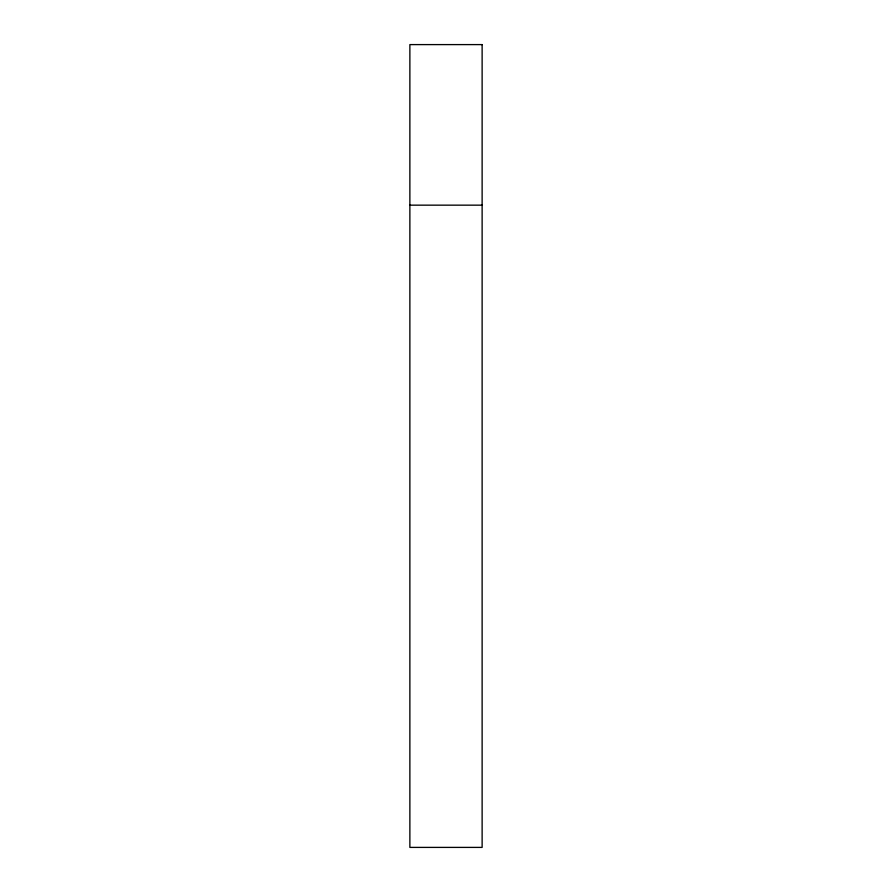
<?xml version="1.0" encoding="UTF-8"?>
<svg xmlns="http://www.w3.org/2000/svg" width="892" height="892" viewBox="0 0 892 892"><rect width="100%" height="100%" fill="white"/><g stroke="black" fill="none" stroke-linecap="round" stroke-linejoin="round"><path stroke-width="1.34" d="M409.874 205.16L482.126 205.16M482.126 44.6L409.874 44.6L409.874 847.4L482.126 847.4L482.126 44.6"/></g></svg>
